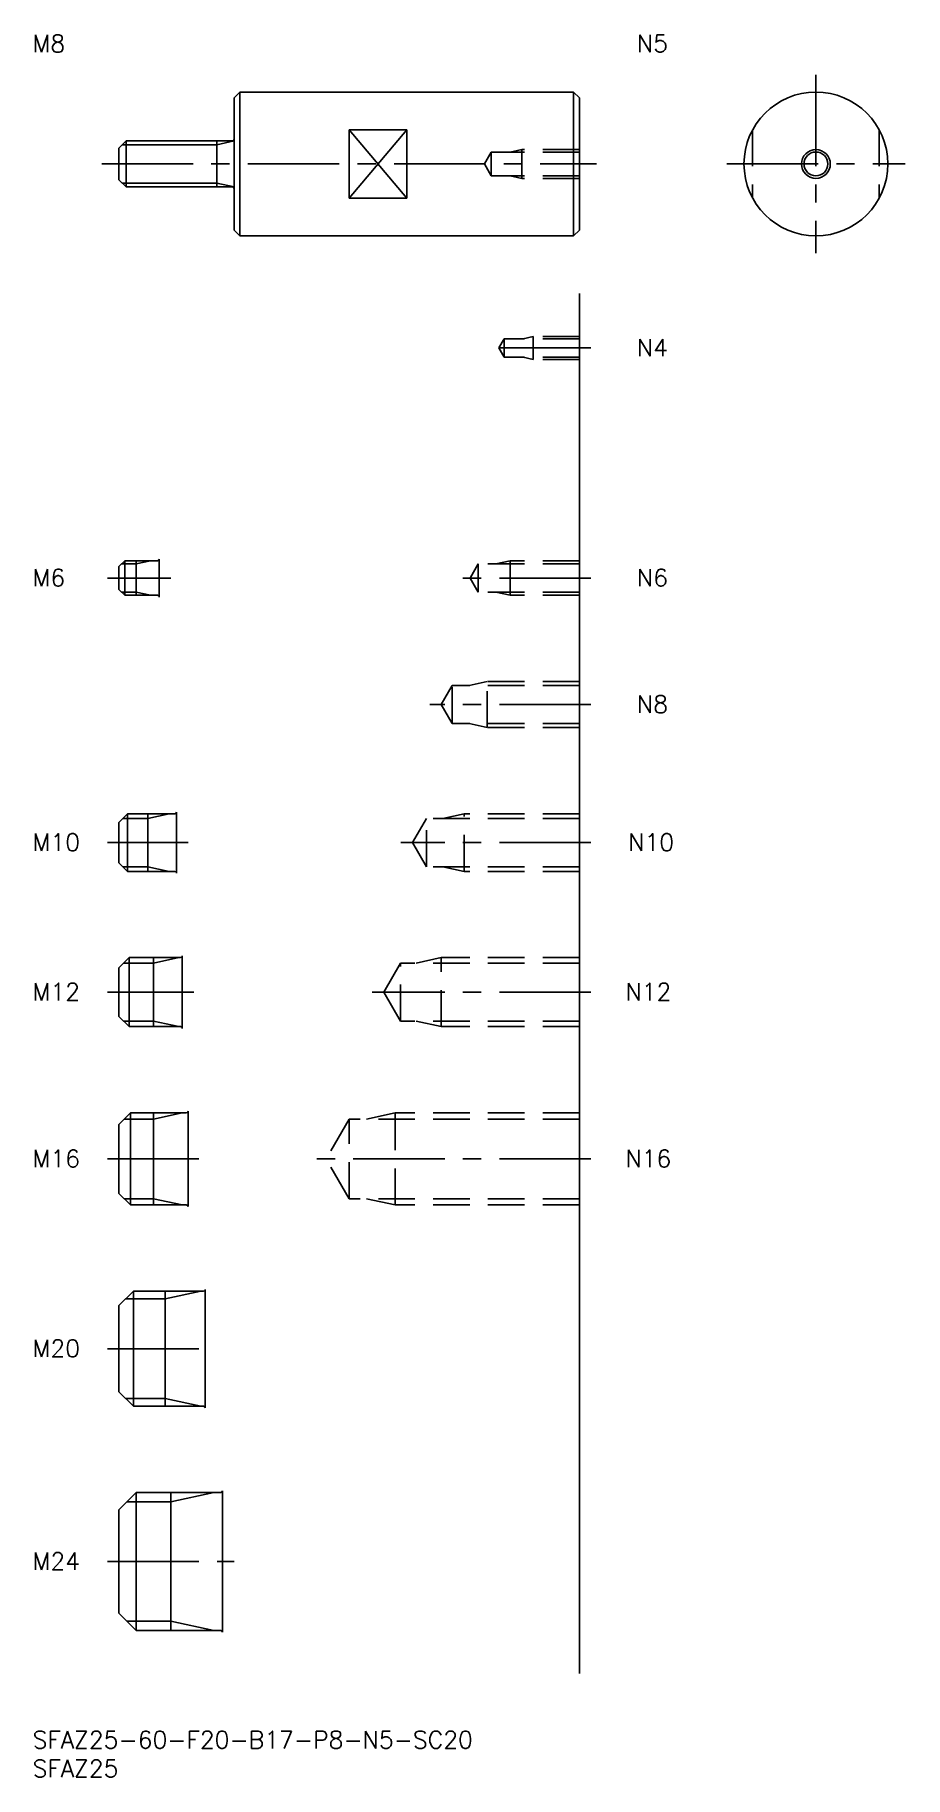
# Model space of a CAD drawing. Extents: x 0 to 152, y -8 to 295.
import ezdxf

# ---------------------------------------------------------------- set-up
doc = ezdxf.new("R2010")
doc.units = 0
doc.header["$LTSCALE"] = 0.5
doc.linetypes.add('CENTER', pattern=[50.8, 31.75, -6.35, 6.35, -6.35])
doc.linetypes.add('DASHED', pattern=[19.05, 12.7, -6.35])
for name, color, linetype in [('MSM_CENTER', 1, 'CENTER'), ('MSM_CONTINUOUS', 7, 'CONTINUOUS'), ('MSM_DASHED', 4, 'DASHED'), ('MSM_NARROW', 5, 'CONTINUOUS'), ('MSM_PART_NUMBER', 7, 'CONTINUOUS')]:
    doc.layers.add(name, color=color, linetype=linetype)
doc.styles.get("Standard").update_dxf_attribs({"font": 'txt.shx', "height": 1, "bigfont": 'bigfont.shx'})

# ---------------------------------------------------------------- blocks, each defined once
blk = doc.blocks.new('*U16')
at = {"layer": 'MSM_PART_NUMBER'}
blk.add_text('SFAZ25-60-F20-B17-P8-N5-SC20', height=3, dxfattribs=at).set_placement((0, -3))
blk = doc.blocks.new('*U17')
at = {"layer": 'MSM_PART_NUMBER'}
blk.add_text('SFAZ25', height=3, dxfattribs=at).set_placement((0, -8))
blk = doc.blocks.new('*U18')
at = {"layer": 'MSM_PART_NUMBER'}
blk.add_text('M24', height=3, dxfattribs=at).set_placement((0, 28.06))
blk = doc.blocks.new('*U19')
at = {"layer": 'MSM_PART_NUMBER'}
blk.add_text('M20', height=3, dxfattribs=at).set_placement((0, 65.06))
blk = doc.blocks.new('*U20')
at = {"layer": 'MSM_PART_NUMBER'}
blk.add_text('M16', height=3, dxfattribs=at).set_placement((0, 98.06))
blk = doc.blocks.new('*U21')
at = {"layer": 'MSM_PART_NUMBER'}
blk.add_text('M12', height=3, dxfattribs=at).set_placement((0, 127.06))
blk = doc.blocks.new('*U22')
at = {"layer": 'MSM_PART_NUMBER'}
blk.add_text('M10', height=3, dxfattribs=at).set_placement((0, 153.06))
blk = doc.blocks.new('*U23')
at = {"layer": 'MSM_PART_NUMBER'}
blk.add_text('M8', height=3, dxfattribs=at).set_placement((0, 291.94))
blk = doc.blocks.new('*U24')
at = {"layer": 'MSM_PART_NUMBER'}
blk.add_text('M6', height=3, dxfattribs=at).set_placement((0, 199.06))
blk = doc.blocks.new('*U25')
at = {"layer": 'MSM_PART_NUMBER'}
blk.add_text('N16', height=3, dxfattribs=at).set_placement((103, 98.06))
blk = doc.blocks.new('*U26')
at = {"layer": 'MSM_PART_NUMBER'}
blk.add_text('N12', height=3, dxfattribs=at).set_placement((103, 127.06))
blk = doc.blocks.new('*U27')
at = {"layer": 'MSM_PART_NUMBER'}
blk.add_text('N10', height=3, dxfattribs=at).set_placement((103.5, 153.06))
blk = doc.blocks.new('*U28')
at = {"layer": 'MSM_PART_NUMBER'}
blk.add_text('N8', height=3, dxfattribs=at).set_placement((105, 177.06))
blk = doc.blocks.new('*U29')
at = {"layer": 'MSM_PART_NUMBER'}
blk.add_text('N6', height=3, dxfattribs=at).set_placement((105, 199.06))
blk = doc.blocks.new('*U30')
at = {"layer": 'MSM_PART_NUMBER'}
blk.add_text('N4', height=3, dxfattribs=at).set_placement((105, 239.06))
blk = doc.blocks.new('*U31')
at = {"layer": 'MSM_PART_NUMBER'}
blk.add_text('N5', height=3, dxfattribs=at).set_placement((105, 291.95))

msp = doc.modelspace()

# ---------------------------------------------------------------- linework, layer by layer
at = {"layer": 'MSM_CENTER'}
for p, q in [((136.11, 288), (136.11, 257)), ((12, 272.5), (98, 272.5)), ((120.61, 272.5), (151.61, 272.5)), ((97, 240.5), (79, 240.5)), ((13, 200.5), (24, 200.5)), ((97, 200.5), (74, 200.5)), ((97, 178.5), (69, 178.5)), ((13, 154.5), (27, 154.5)), ((97, 154.5), (64, 154.5)), ((13, 128.5), (28, 128.5)), ((97, 128.5), (59, 128.5)), ((13, 99.5), (29, 99.5)), ((97, 99.5), (49, 99.5)), ((13, 66.5), (32, 66.5)), ((13, 29.5), (35, 29.5))]:
    msp.add_line(p, q, dxfattribs=at)
at = {"layer": 'MSM_CONTINUOUS'}
for p, q in [((36, 285), (35, 284)), ((36, 285), (94, 285)), ((36, 285), (36, 260)), ((94, 285), (94, 260)), ((94, 285), (95, 284)), ((35, 284), (35, 261)), ((95, 284), (95, 261)), ((16.25, 276.5), (15, 275.25)), ((34.7, 276.5), (16.25, 276.5)), ((16.25, 276.5), (16.25, 268.5)), ((32, 276.5), (32, 268.5)), ((55, 278.44), (55, 266.56)), ((65, 278.44), (55, 278.44)), ((65, 266.56), (65, 278.44)), ((15, 269.75), (15, 275.25)), ((16.25, 268.5), (15, 269.75)), ((34.7, 268.5), (16.25, 268.5)), ((65, 266.56), (55, 266.56)), ((35, 261), (36, 260)), ((94, 260), (95, 261)), ((36, 260), (94, 260)), ((95, 250), (95, 10)), ((16, 203.5), (15, 202.5)), ((21.7, 203.5), (16, 203.5)), ((16, 203.5), (16, 197.5)), ((18, 203.5), (18, 197.5)), ((22, 203.8), (22, 197.2)), ((15, 202.5), (15, 198.5)), ((16, 197.5), (15, 198.5)), ((21.7, 197.5), (16, 197.5)), ((16.5, 159.5), (15, 158)), ((15, 151), (15, 158)), ((24.7, 159.5), (16.5, 159.5)), ((16.5, 159.5), (16.5, 149.5)), ((20, 159.5), (20, 149.5)), ((25, 159.8), (25, 149.2)), ((16.5, 149.5), (15, 151)), ((24.7, 149.5), (16.5, 149.5)), ((16.75, 134.5), (15, 132.75)), ((25.7, 134.5), (16.75, 134.5)), ((16.75, 134.5), (16.75, 122.5)), ((21, 122.5), (21, 134.5)), ((26, 122.2), (26, 134.8)), ((15, 124.25), (15, 132.75)), ((16.75, 122.5), (15, 124.25)), ((25.7, 122.5), (16.75, 122.5)), ((17, 107.5), (15, 105.5)), ((26.7, 107.5), (17, 107.5)), ((17, 91.5), (17, 107.5)), ((21, 107.5), (21, 91.5)), ((27, 107.8), (27, 91.2)), ((15, 93.5), (15, 105.5)), ((17, 91.5), (15, 93.5)), ((26.7, 91.5), (17, 91.5)), ((17.5, 76.5), (15, 74)), ((29.7, 76.5), (17.5, 76.5)), ((17.5, 76.5), (17.5, 56.5)), ((23, 76.5), (23, 56.5)), ((30, 76.8), (30, 56.2)), ((15, 59), (15, 74)), ((17.5, 56.5), (15, 59)), ((29.7, 56.5), (17.5, 56.5)), ((18, 41.5), (15, 38.5)), ((32.7, 41.5), (18, 41.5)), ((18, 17.5), (18, 41.5)), ((24, 41.5), (24, 17.5)), ((33, 41.8), (33, 17.2)), ((15, 20.5), (15, 38.5)), ((18, 17.5), (15, 20.5)), ((32.7, 17.5), (18, 17.5))]:
    msp.add_line(p, q, dxfattribs=at)
for radius in [12.5, 2.07]:
    msp.add_circle((136.11, 272.5), radius, dxfattribs=at)
for centre, start, end in [((34.7, 276.8), 270, 0), ((34.7, 268.2), 0, 90), ((21.7, 203.8), 270, 0), ((21.7, 197.2), 0, 90), ((24.7, 159.8), 270, 0), ((24.7, 149.2), 0, 90), ((25.7, 134.8), 270, 0), ((25.7, 122.2), 0, 90), ((26.7, 107.8), 270, 0), ((26.7, 91.2), 0, 90), ((29.7, 76.8), 270, 0), ((29.7, 56.2), 0, 90), ((32.7, 41.8), 270, 0), ((32.7, 17.2), 0, 90)]:
    msp.add_arc(centre, 0.3, start, end, dxfattribs=at)
at = {"layer": 'MSM_DASHED'}
for p, q in [((125.11, 278.44), (125.11, 266.56)), ((147.11, 278.44), (147.11, 266.56)), ((79.69, 274.57), (78.5, 272.5)), ((95, 274.57), (79.69, 274.57)), ((79.69, 270.43), (79.69, 274.57)), ((85, 275), (83, 274.57)), ((95, 275), (85, 275)), ((85, 270), (85, 275)), ((79.69, 270.43), (78.5, 272.5)), ((95, 270.43), (79.69, 270.43)), ((85, 270), (83, 270.43)), ((95, 270), (85, 270)), ((87, 242.5), (85.25, 242.12)), ((95, 242.5), (87, 242.5)), ((87, 238.5), (87, 242.5)), ((81.94, 242.12), (81, 240.5)), ((81.94, 238.88), (81, 240.5)), ((95, 242.12), (81.94, 242.12)), ((81.94, 238.88), (81.94, 242.12)), ((95, 238.88), (81.94, 238.88)), ((87, 238.5), (85.25, 238.88)), ((95, 238.5), (87, 238.5)), ((83, 203.5), (80.5, 202.96)), ((95, 203.5), (83, 203.5)), ((83, 197.5), (83, 203.5)), ((77.42, 202.96), (76, 200.5)), ((77.42, 198.04), (76, 200.5)), ((95, 202.96), (77.42, 202.96)), ((77.42, 198.04), (77.42, 202.96)), ((95, 198.04), (77.42, 198.04)), ((83, 197.5), (80.5, 198.04)), ((95, 197.5), (83, 197.5)), ((72.92, 181.82), (71, 178.5)), ((72.92, 175.18), (72.92, 181.82)), ((95, 181.82), (72.92, 181.82)), ((79, 182.5), (75.87, 181.82)), ((79, 174.5), (79, 182.5)), ((95, 182.5), (79, 182.5)), ((72.92, 175.18), (71, 178.5)), ((95, 175.18), (72.92, 175.18)), ((79, 174.5), (75.87, 175.18)), ((95, 174.5), (79, 174.5)), ((68.42, 158.69), (66, 154.5)), ((68.42, 150.31), (68.42, 158.69)), ((95, 158.69), (68.42, 158.69)), ((75, 159.5), (71.25, 158.69)), ((75, 149.5), (75, 159.5)), ((95, 159.5), (75, 159.5)), ((68.42, 150.31), (66, 154.5)), ((95, 150.31), (68.42, 150.31)), ((75, 149.5), (71.25, 150.31)), ((95, 149.5), (75, 149.5)), ((63.92, 133.55), (61, 128.5)), ((63.92, 123.45), (63.92, 133.55)), ((95, 133.55), (63.92, 133.55)), ((71, 134.5), (66.62, 133.55)), ((71, 122.5), (71, 134.5)), ((95, 134.5), (71, 134.5)), ((63.92, 123.45), (61, 128.5)), ((95, 123.45), (63.92, 123.45)), ((71, 122.5), (66.62, 123.45)), ((95, 122.5), (71, 122.5)), ((54.99, 106.42), (51, 99.5)), ((54.99, 92.58), (54.99, 106.42)), ((95, 106.42), (54.99, 106.42)), ((63, 107.5), (58, 106.42)), ((63, 91.5), (63, 107.5)), ((95, 107.5), (63, 107.5)), ((54.99, 92.58), (51, 99.5)), ((95, 92.58), (54.99, 92.58)), ((63, 91.5), (58, 92.58)), ((95, 91.5), (63, 91.5))]:
    msp.add_line(p, q, dxfattribs=at)
at = {"layer": 'MSM_NARROW'}
for p, q in [((32, 275.82), (15.57, 275.82)), ((32, 275.82), (35, 276.5)), ((55, 278.44), (65, 266.56)), ((55, 266.56), (65, 278.44)), ((32, 269.18), (15.57, 269.18)), ((32, 269.18), (35, 268.5)), ((18, 202.96), (20.5, 203.5)), ((18, 202.96), (15.46, 202.96)), ((18, 198.04), (15.46, 198.04)), ((18, 198.04), (20.5, 197.5)), ((20, 158.69), (15.69, 158.69)), ((20, 158.69), (23.75, 159.5)), ((20, 150.31), (15.69, 150.31)), ((20, 150.31), (23.75, 149.5)), ((21, 133.55), (15.8, 133.55)), ((21, 133.55), (25.38, 134.5)), ((21, 123.45), (15.8, 123.45)), ((21, 123.45), (25.38, 122.5)), ((21, 106.42), (15.92, 106.42)), ((21, 106.42), (26, 107.5)), ((21, 92.58), (15.92, 92.58)), ((21, 92.58), (26, 91.5)), ((23, 75.15), (29.25, 76.5)), ((23, 75.15), (16.15, 75.15)), ((23, 57.85), (16.15, 57.85)), ((23, 57.85), (29.25, 56.5)), ((24, 39.88), (16.38, 39.88)), ((24, 39.88), (31.5, 41.5)), ((24, 19.12), (16.38, 19.12)), ((24, 19.12), (31.5, 17.5))]:
    msp.add_line(p, q, dxfattribs=at)
msp.add_circle((136.11, 272.5), 2.5, dxfattribs=at)

# ---------------------------------------------------------------- block references
at = {"layer": 'MSM_CONTINUOUS'}
for name in ['*U23', '*U31', '*U30', '*U24', '*U29', '*U28', '*U22', '*U27', '*U21', '*U26', '*U20', '*U25', '*U19', '*U18', '*U16', '*U17']:
    msp.add_blockref(name, (0, 0), dxfattribs=at)

doc.saveas('drawing.dxf')
